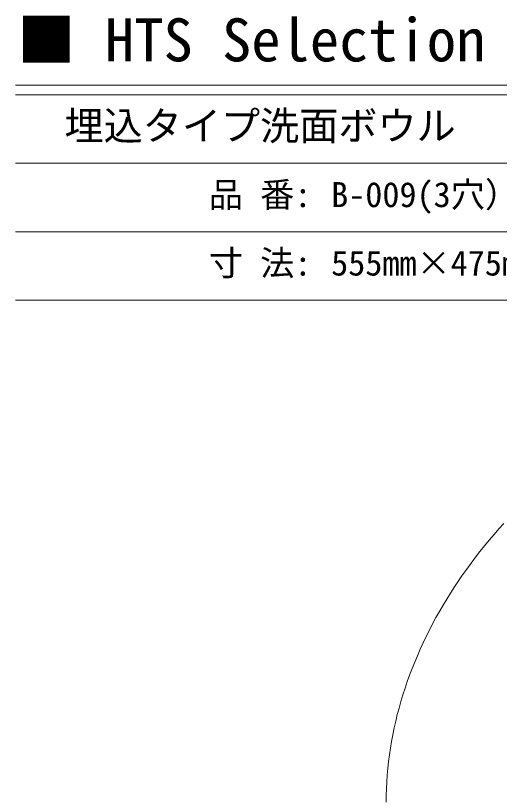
# Model space of a CAD drawing. Units: millimetres, scale not verified. Extents: x -1002 to 1010, y -687 to 676.
# Drawn here: x -1002.1 to -754.8, y 276.3 to 675.6 of the extents above; entities that cross this region are included whole.
import ezdxf
from ezdxf.enums import TextEntityAlignment as Align

# ---------------------------------------------------------------- set-up
doc = ezdxf.new("R2010")
doc.units = ezdxf.units.MM
doc.header["$LTSCALE"] = 5
doc.layers.add('F-0', color=7, linetype='Continuous', lineweight=15)
doc.styles.add('ＭＳ ゴシック', font='')
doc.styles.get('ＭＳ ゴシック').set_extended_font_data('MS Gothic')

msp = doc.modelspace()

# ---------------------------------------------------------------- linework, layer by layer
at = {"layer": 'F-0'}
for p, q in [((1002.034, 640.036), (-1002.086, 640.036)), ((1002.034, 635.036), (-1002.086, 635.036)), ((-502.086, 600.036), (-1002.086, 600.036)), ((-502.086, 565.036), (-1002.086, 565.036)), ((1002.034, 530.036), (-1002.086, 530.036))]:
    msp.add_line(p, q, dxfattribs=at)
at = {"layer": 'F-0', "lineweight": 18}
for points in [[(-764.704, 401.487), (-762.354, 404.417), (-759.956, 407.327), (-757.51, 410.207), (-755.016, 413.057), (-752.475, 415.877)], [(-812.684, 273.267), (-812.649, 276.737), (-812.545, 280.207), (-812.371, 283.677), (-812.129, 287.147), (-811.82, 290.607), (-811.443, 294.057), (-810.999, 297.507), (-810.488, 300.957), (-809.912, 304.397), (-809.271, 307.827), (-808.565, 311.247), (-807.795, 314.667), (-806.962, 318.067), (-806.065, 321.467), (-805.106, 324.857), (-804.084, 328.227), (-803.001, 331.597), (-801.858, 334.947), (-800.653, 338.287), (-799.389, 341.617), (-798.066, 344.927), (-796.684, 348.227), (-795.243, 351.507), (-793.745, 354.777), (-792.189, 358.027), (-790.577, 361.257), (-788.909, 364.477), (-787.185, 367.677), (-785.406, 370.857), (-783.572, 374.017), (-781.685, 377.157), (-779.744, 380.277), (-777.75, 383.377), (-775.703, 386.447), (-773.605, 389.507), (-771.455, 392.537), (-769.255, 395.547), (-767.004, 398.527), (-764.704, 401.487)]]:
    msp.add_lwpolyline(points, dxfattribs=at)

# ---------------------------------------------------------------- texts
at = {"layer": 'F-0', "style": 'ＭＳ ゴシック'}
for s, height, p in [('■ HTS Selection', 21.99, (-1001.367, 645.583)), ('埋込タイプ洗面ボウル', 14.66, (-977.086, 607.536)), ('品 番:', 12.83, (-903.336, 573.786)), ('B-009(3穴）', 12.83, (-840.774, 573.786)), ('寸 法:', 12.83, (-903.336, 538.786)), ('555mm×475mm×200mm', 12.83, (-840.774, 538.786))]:
    msp.add_text(s, height=height, dxfattribs=at).set_placement(p, align=Align.BOTTOM_LEFT)

doc.saveas('drawing.dxf')
